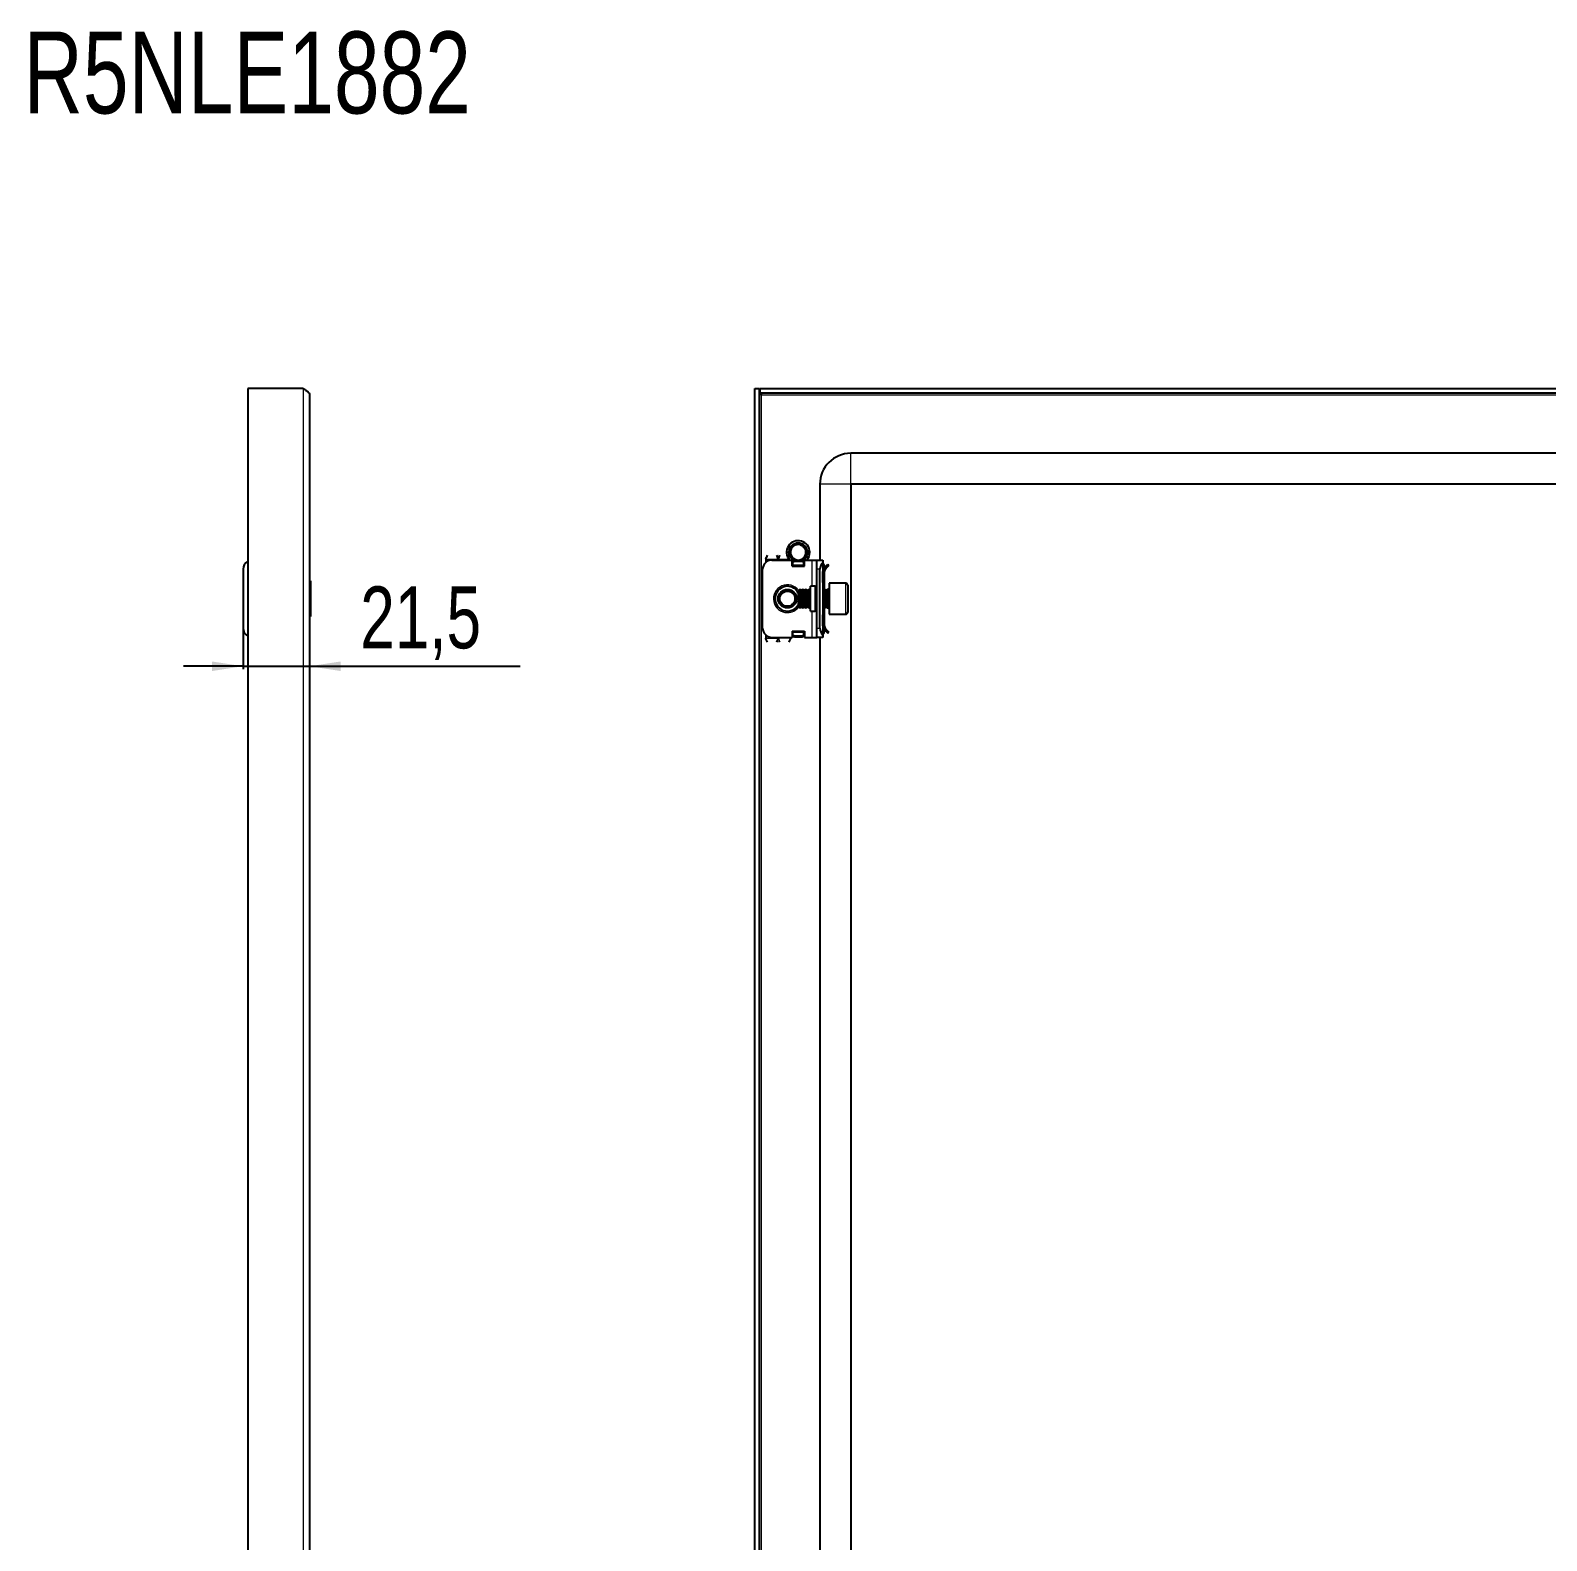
# Model space of a CAD drawing. Header units: millimetres. Extents: x -238 to 1680, y -693 to 1285.
# Drawn here: x 699.6 to 1189.7, y 797.2 to 1285.4 of the extents above; entities that cross this region are included whole.
import ezdxf

# ---------------------------------------------------------------- set-up
doc = ezdxf.new("R2010")
doc.units = ezdxf.units.MM
doc.layers.add('FORMAT', color=7, linetype='Continuous')
doc.styles.add('SLDTEXTSTYLE0', font='TXT', dxfattribs={"width": 0.75})
doc.dimstyles.new('SLDDIMSTYLE1', dxfattribs={"dimtxt": 20, "dimasz": 10, "dimexe": 0, "dimexo": 0.0625, "dimgap": 5, "dimtad": 2, "dimdec": 1, "dimrnd": 1e-09, "dimzin": 12, "dimdsep": 46, "dimtxsty": 'SLDTEXTSTYLE0', "dimsah": 1, "dimcen": 0.09, "dimadec": 0, "dimazin": 3, "dimtfac": 1, "dimtmove": 0, "dimatfit": 0, "dimfxl": 0, "dimfrac": 2, "dimtolj": 1, "dimtzin": 12, "dimarcsym": 0})

# ---------------------------------------------------------------- blocks, each defined once
blk = doc.blocks.new('_D_4')
at = {"layer": 'FORMAT'}
for p, q in [((768.38, 1092.2), (768.38, 1078.88)), ((768.38, 1079.88), (749.14, 1079.88)), ((768.38, 1079.88), (789.88, 1079.88)), ((789.88, 1079.88), (857.99, 1079.88))]:
    blk.add_line(p, q, dxfattribs=at)
for points in [[(768.38, 1079.88), (758.38, 1081.41), (758.38, 1078.34)], [(789.88, 1079.88), (799.88, 1078.34), (799.88, 1081.41)]]:
    blk.add_solid(points, dxfattribs=at)
at = {"layer": 'FORMAT', "insert": (806.27, 1105.66), "char_height": 20, "attachment_point": 1, "style": 'SLDTEXTSTYLE0'}
blk.add_mtext('21,5', dxfattribs=at)

msp = doc.modelspace()

# ---------------------------------------------------------------- linework, layer by layer
at = {"color": 7, "linetype": 'Continuous', "lineweight": 25}
for p, q in [((769.88, 1169.71), (769.88, -591.29)), ((787.78, 1169.71), (769.88, 1169.71)), ((789.88, 1167.61), (789.88, -589.19)), ((933.81, 1169.71), (935.31, 1169.71)), ((933.81, -591.29), (933.81, 1169.71)), ((935.31, -591.29), (935.31, 1169.71)), ((935.51, 1168.21), (935.51, 1169.71)), ((935.51, 1169.71), (1678.11, 1169.71)), ((935.51, 1168.21), (1678.11, 1168.21)), ((1648.81, 1148.71), (964.81, 1148.71)), ((954.81, 1138.71), (954.81, 1114.21)), ((964.81, 1138.71), (964.81, -560.29)), ((1648.81, 1138.71), (964.81, 1138.71)), ((944.89, 1117.41), (944.97, 1117.65)), ((944.95, 1117.6), (944.93, 1117.56)), ((945.74, 1118.87), (945.89, 1119.01)), ((946.19, 1119.23), (946.39, 1119.35)), ((946.36, 1119.34), (946.32, 1119.31)), ((946.37, 1119.27), (946.32, 1119.31)), ((946.36, 1119.34), (946.59, 1119.42)), ((946.55, 1119.43), (946.5, 1119.41)), ((946.74, 1119.51), (946.69, 1119.49)), ((946.74, 1119.51), (946.96, 1119.58)), ((946.93, 1119.58), (946.88, 1119.56)), ((947.12, 1119.63), (947.08, 1119.62)), ((948.01, 1119.7), (947.26, 1119.63)), ((949.51, 1119.18), (949.46, 1119.21)), ((949.67, 1119.06), (949.63, 1119.09)), ((949.83, 1118.93), (949.79, 1118.96)), ((949.97, 1118.79), (949.94, 1118.82)), ((949.97, 1118.79), (950.09, 1118.66)), ((950.08, 1118.67), (950.07, 1118.68)), ((950.1, 1117.58), (950.27, 1117.17)), ((937.31, 1114.46), (937.31, 1113.45)), ((939.31, 1114.21), (945.81, 1114.21)), ((944.81, 1116.8), (944.84, 1117.06)), ((944.81, 1116.6), (944.84, 1116.84)), ((944.81, 1116.8), (944.81, 1116.75)), ((944.81, 1116.6), (944.82, 1116.55)), ((944.83, 1117.01), (944.82, 1116.96)), ((944.83, 1116.4), (944.83, 1116.35)), ((944.85, 1117.21), (944.85, 1117.17)), ((944.85, 1116.21), (944.86, 1116.16)), ((944.89, 1117.41), (944.88, 1117.37)), ((944.89, 1116.02), (944.9, 1115.98)), ((944.94, 1115.85), (944.95, 1115.8)), ((945, 1115.67), (945, 1115.66)), ((945.59, 1114.7), (945.62, 1114.66)), ((945.72, 1114.56), (945.75, 1114.53)), ((945.81, 1112.21), (945.81, 1114.21)), ((946.01, 1113.42), (945.81, 1113.54)), ((945.87, 1114.42), (945.91, 1114.39)), ((946.01, 1112.21), (946.01, 1113.42)), ((946.03, 1114.29), (946.07, 1114.26)), ((946.06, 1113.83), (946.4, 1114.07)), ((946.56, 1113.83), (946.06, 1113.48)), ((946.06, 1113.48), (946.06, 1113.83)), ((946.06, 1112.56), (946.06, 1113.48)), ((946.06, 1112.21), (946.06, 1112.56)), ((946.2, 1114.18), (946.24, 1114.15)), ((946.38, 1114.07), (946.24, 1114.19)), ((946.38, 1114.07), (946.38, 1114.18)), ((946.38, 1114.07), (946.42, 1114.05)), ((946.56, 1113.83), (946.96, 1113.83)), ((946.74, 1113.91), (946.78, 1113.89)), ((946.91, 1113.85), (946.96, 1113.83)), ((947.09, 1113.8), (947.14, 1113.79)), ((948.26, 1113.75), (948.08, 1113.72)), ((948.41, 1113.77), (948.45, 1113.78)), ((948.65, 1113.83), (949.06, 1113.83)), ((949.56, 1113.48), (949.06, 1113.83)), ((949.35, 1114.13), (949.08, 1114.01)), ((949.16, 1114.12), (949.56, 1113.83)), ((949.56, 1113.83), (949.56, 1113.48)), ((949.81, 1113.54), (949.56, 1113.39)), ((949.56, 1113.48), (949.56, 1112.56)), ((949.56, 1112.56), (949.56, 1112.21)), ((949.81, 1112.21), (949.81, 1114.21)), ((949.81, 1114.21), (952.31, 1114.21)), ((950.08, 1114.74), (949.91, 1114.62)), ((950.05, 1114.78), (949.93, 1114.59)), ((950.58, 1115.59), (950.48, 1115.4)), ((950.59, 1115.59), (950.49, 1115.41)), ((950.65, 1115.73), (950.66, 1115.77)), ((950.7, 1115.91), (950.71, 1115.95)), ((950.8, 1116.51), (950.74, 1116.2)), ((950.75, 1116.1), (950.76, 1116.15)), ((950.78, 1116.31), (950.79, 1116.36)), ((950.8, 1116.51), (950.81, 1116.56)), ((950.81, 1116.71), (950.81, 1116.71)), ((952.31, 1114.21), (953.81, 1114.21)), ((953.81, 1114.21), (955.81, 1114.21)), ((953.81, 1111.21), (953.81, 1114.21)), ((955.81, 1114.21), (955.81, 1113.45)), ((955.81, 1113.45), (955.81, 1089.97)), ((955.81, 1113.12), (956.02, 1112.92)), ((956.4, 1111.87), (957.37, 1112.85)), ((957.37, 1112.85), (957.73, 1112.49)), ((768.38, 1111.21), (768.38, 1092.21)), ((936.31, 1092.21), (936.31, 1111.21)), ((945.81, 1112.21), (949.81, 1112.21)), ((953.81, 1092.21), (953.81, 1111.21)), ((954.81, 1092.21), (954.81, 1111.21)), ((956.31, 1110.46), (955.81, 1110.46)), ((955.81, 1106.96), (955.81, 1110.46)), ((956.31, 1112.21), (956.31, 1111.75)), ((956.31, 1106.96), (956.31, 1110.46)), ((956.75, 1111.52), (956.4, 1111.87)), ((956.75, 1111.52), (957.73, 1112.49)), ((790.13, 1107.49), (789.88, 1107.49)), ((790.13, 1107.49), (790.13, 1106.78)), ((790.13, 1106.78), (790.13, 1095.92)), ((948.37, 1104.71), (947.81, 1104.15)), ((947.81, 1104.15), (947.81, 1100.39)), ((948.42, 1104.71), (948.37, 1104.71)), ((948.37, 1104.71), (948.37, 1100.09)), ((948.81, 1104.15), (948.42, 1104.71)), ((948.42, 1104.71), (948.42, 1104.24)), ((948.42, 1104.24), (948.42, 1098.71)), ((949.2, 1104.71), (948.81, 1104.15)), ((948.81, 1104.15), (948.81, 1103.77)), ((948.81, 1103.77), (948.81, 1099.26)), ((949.42, 1104.71), (949.2, 1104.71)), ((949.2, 1104.71), (949.2, 1104.24)), ((949.2, 1104.24), (949.2, 1098.71)), ((949.81, 1104.15), (949.42, 1104.71)), ((949.42, 1104.71), (949.42, 1104.24)), ((949.42, 1104.24), (949.42, 1098.71)), ((950.2, 1104.71), (949.81, 1104.15)), ((949.81, 1104.15), (949.81, 1103.77)), ((949.81, 1103.77), (949.81, 1099.26)), ((950.42, 1104.71), (950.2, 1104.71)), ((950.2, 1104.71), (950.2, 1104.24)), ((950.2, 1104.24), (950.2, 1098.71)), ((950.81, 1104.15), (950.42, 1104.71)), ((950.42, 1104.71), (950.42, 1104.24)), ((950.42, 1104.24), (950.42, 1098.71)), ((951.2, 1104.71), (950.81, 1104.15)), ((950.81, 1104.15), (950.81, 1103.77)), ((950.81, 1103.77), (950.81, 1099.26)), ((951.42, 1104.71), (951.2, 1104.71)), ((951.2, 1104.71), (951.2, 1104.24)), ((951.2, 1104.24), (951.2, 1098.71)), ((951.81, 1104.15), (951.42, 1104.71)), ((951.42, 1104.71), (951.42, 1104.24)), ((951.42, 1104.24), (951.42, 1098.71)), ((953.31, 1105.71), (951.81, 1105.71)), ((951.81, 1097.71), (951.81, 1105.71)), ((956.31, 1106.96), (955.81, 1106.96)), ((956.2, 1104.71), (955.81, 1104.15)), ((956.42, 1104.71), (956.2, 1104.71)), ((956.2, 1104.71), (956.2, 1104.24)), ((956.2, 1104.24), (956.2, 1098.71)), ((956.31, 1104.71), (956.31, 1106.96)), ((956.81, 1104.15), (956.42, 1104.71)), ((956.42, 1104.71), (956.42, 1104.24)), ((956.42, 1104.24), (956.42, 1098.71)), ((957.2, 1104.71), (956.81, 1104.15)), ((956.81, 1104.15), (956.81, 1103.77)), ((956.81, 1103.77), (956.81, 1099.26)), ((957.56, 1104.71), (957.2, 1104.71)), ((957.2, 1104.71), (957.2, 1104.24)), ((957.2, 1104.24), (957.2, 1098.71)), ((963.21, 1106.71), (957.81, 1106.71)), ((957.81, 1106.71), (957.81, 1099.01)), ((963.81, 1106.11), (963.81, 1099.34)), ((947.81, 1100.39), (947.81, 1099.26)), ((947.81, 1099.26), (948.37, 1098.71)), ((948.37, 1100.09), (948.37, 1098.71)), ((948.37, 1098.71), (948.42, 1098.71)), ((948.42, 1098.71), (948.81, 1099.26)), ((948.81, 1099.26), (949.2, 1098.71)), ((949.2, 1098.71), (949.42, 1098.71)), ((949.42, 1098.71), (949.81, 1099.26)), ((949.81, 1099.26), (950.2, 1098.71)), ((950.2, 1098.71), (950.42, 1098.71)), ((950.42, 1098.71), (950.81, 1099.26)), ((950.81, 1099.26), (951.2, 1098.71)), ((951.2, 1098.71), (951.42, 1098.71)), ((951.42, 1098.71), (951.81, 1099.26)), ((955.81, 1099.26), (956.2, 1098.71)), ((956.2, 1098.71), (956.42, 1098.71)), ((956.31, 1096.46), (956.31, 1098.71)), ((956.42, 1098.71), (956.81, 1099.26)), ((956.81, 1099.26), (957.2, 1098.71)), ((957.2, 1098.71), (957.56, 1098.71)), ((957.81, 1099.01), (957.81, 1096.71)), ((963.81, 1099.34), (963.81, 1097.31)), ((789.88, 1095.92), (790.13, 1095.92)), ((951.81, 1097.71), (953.31, 1097.71)), ((955.81, 1096.46), (956.31, 1096.46)), ((955.81, 1092.96), (955.81, 1096.46)), ((956.31, 1092.96), (955.81, 1092.96)), ((956.31, 1092.96), (956.31, 1096.46)), ((957.81, 1096.71), (963.21, 1096.71)), ((937.31, 1089.97), (937.31, 1088.96)), ((939.31, 1089.21), (945.81, 1089.21)), ((945.31, 1089.21), (945.31, 1088.96)), ((945.81, 1091.21), (945.81, 1089.21)), ((945.81, 1091.21), (949.81, 1091.21)), ((945.81, 1089.33), (946.01, 1089.33)), ((946.01, 1089.33), (946.01, 1091.21)), ((946.06, 1090.86), (946.06, 1091.21)), ((946.06, 1089.94), (946.06, 1090.86)), ((946.06, 1089.59), (946.06, 1089.94)), ((946.06, 1089.94), (946.56, 1089.59)), ((946.56, 1089.23), (946.06, 1089.59)), ((946.56, 1089.59), (946.56, 1089.23)), ((949.06, 1089.59), (946.56, 1089.59)), ((949.06, 1089.23), (946.56, 1089.23)), ((949.06, 1089.59), (949.56, 1089.94)), ((949.06, 1089.23), (949.06, 1089.59)), ((949.56, 1089.59), (949.06, 1089.23)), ((949.56, 1091.21), (949.56, 1090.86)), ((949.56, 1090.86), (949.56, 1089.94)), ((949.56, 1089.94), (949.56, 1089.59)), ((949.81, 1091.21), (949.81, 1089.21)), ((949.81, 1089.21), (952.31, 1089.21)), ((952.31, 1089.21), (953.81, 1089.21)), ((953.81, 1089.21), (953.81, 1092.21)), ((955.81, 1089.21), (953.81, 1089.21)), ((954.81, 1089.21), (954.81, 614.21)), ((956.02, 1090.5), (955.81, 1090.29)), ((955.81, 1089.97), (955.81, 1089.21)), ((956.31, 1091.21), (956.31, 1091.6)), ((956.75, 1091.9), (956.4, 1091.54)), ((956.4, 1091.54), (957.37, 1090.57)), ((956.75, 1091.9), (957.73, 1090.92)), ((957.37, 1090.57), (957.73, 1090.92))]:
    msp.add_line(p, q, dxfattribs=at)
at = {"color": 8, "linetype": 'Continuous', "lineweight": 18}
for p, q in [((787.78, 1169.71), (787.78, -591.29)), ((935.91, -589.19), (935.91, 1167.61)), ((935.91, 1167.61), (1677.71, 1167.61)), ((964.81, 1138.71), (964.81, 1148.71)), ((964.81, 1138.71), (954.81, 1138.71)), ((937.31, 1114.46), (941.31, 1114.46)), ((941.31, 1114.46), (944.81, 1114.46)), ((949.56, 1112.56), (946.06, 1112.56)), ((952.31, 1105.71), (952.31, 1114.21)), ((955.81, 1112.71), (956.02, 1112.92)), ((954.81, 1111.21), (953.81, 1111.21)), ((955.81, 1112.21), (956.31, 1112.21)), ((953.31, 1097.71), (953.31, 1105.71)), ((957.56, 1098.71), (957.56, 1104.71)), ((963.21, 1099.01), (963.21, 1106.71)), ((963.21, 1096.71), (963.21, 1099.01)), ((952.31, 1089.21), (952.31, 1097.71)), ((937.31, 1088.96), (941.31, 1088.96)), ((945.31, 1088.96), (941.31, 1088.96)), ((946.06, 1090.86), (949.56, 1090.86)), ((953.81, 1092.21), (954.81, 1092.21)), ((955.81, 1091.21), (956.31, 1091.21)), ((955.81, 1090.71), (956.02, 1090.5))]:
    msp.add_line(p, q, dxfattribs=at)
at = {"color": 7, "linetype": 'Continuous', "lineweight": 25}
for radius in [3, 2.76, 2.45]:
    msp.add_circle((944.31, 1101.71), radius, dxfattribs=at)
for centre, radius, start, end in [((964.81, 1138.71), 10, 90, 180), ((947.81, 1116.71), 3.75, 0, 221.8103), ((947.81, 1116.71), 2.5, 108.5944, 168.5944), ((947.81, 1116.71), 2.5, 75.8881, 108.5944), ((947.81, 1116.71), 3, 59.9286, 86.2193), ((947.81, 1116.71), 3, 360, 40.7437), ((771.38, 1111.21), 3, 120, 180), ((939.31, 1111.21), 3, 90, 180), ((947.81, 1116.71), 2.5, 168.5944, 228.5944), ((947.81, 1116.71), 2.5, 228.5944, 288.5944), ((947.81, 1116.71), 2.5, 288.5944, 348.5944), ((947.81, 1116.71), 2.5, 348.5944, 10.5165), ((947.81, 1116.71), 3.75, 318.1897, 0), ((957.81, 1111.21), 3, 131.8103, 180), ((955.31, 1112.21), 1, 360, 45), ((944.31, 1101.71), 4, 90, 331.045), ((944.31, 1101.71), 4, 28.955, 90), ((953.31, 1106.21), 0.5, 270, 0), ((957.56, 1104.96), 0.25, 270, 0), ((963.21, 1106.11), 0.6, 0, 90), ((957.56, 1098.46), 0.25, 360, 90), ((953.31, 1097.21), 0.5, 0, 90), ((963.21, 1097.31), 0.6, 270, 360), ((771.38, 1092.21), 3, 180, 240), ((939.31, 1092.21), 3, 180, 270), ((957.81, 1092.21), 3, 180, 228.1897), ((955.31, 1091.21), 1, 315, 0)]:
    msp.add_arc(centre, radius, start, end, dxfattribs=at)
at = {"color": 8, "linetype": 'Continuous', "lineweight": 18}
for start, end in [(35.4622, 270), (270, 324.5378)]:
    msp.add_arc((944.31, 1101.71), 4.5, start, end, dxfattribs=at)
at = {"color": 7, "linetype": 'Continuous', "lineweight": 25}
for points, knots in [([(787.78, 1169.71), (788.06, 1169.53), (788.62, 1169.17), (789.32, 1168.64), (789.79, 1168.12), (789.85, 1167.77), (789.88, 1167.61)], [0, 0, 0, 0, 0.254757, 0.509649, 0.764542, 1, 1, 1, 1]), ([(935.51, 1168.6), (935.5, 1168.63), (935.36, 1169), (935.33, 1169.37), (935.31, 1169.71)], [0, 0, 0, 0, 0.09093, 1, 1, 1, 1]), ([(935.91, 1167.61), (935.83, 1167.79), (935.73, 1167.99), (935.66, 1168.19), (935.65, 1168.21)], [0, 0, 0, 0, 0.908361, 1, 1, 1, 1]), ([(944.89, 1117.41), (944.93, 1117.42), (945, 1117.42), (945.09, 1117.41), (945.17, 1117.38), (945.24, 1117.34), (945.3, 1117.3), (945.33, 1117.26), (945.35, 1117.24)], [0, 0, 0, 0, 0.207037, 0.38272, 0.55212, 0.712365, 0.86221, 1, 1, 1, 1]), ([(945.36, 1117.25), (945.35, 1117.27), (945.32, 1117.31), (945.27, 1117.38), (945.19, 1117.45), (945.11, 1117.5), (945.02, 1117.54), (944.96, 1117.55), (944.93, 1117.56)], [0, 0, 0, 0, 0.112687, 0.266978, 0.464332, 0.661607, 0.829157, 1, 1, 1, 1]), ([(944.94, 1117.54), (944.94, 1117.56), (944.96, 1117.68), (945.01, 1117.78), (945.05, 1117.86)], [0, 0, 0, 0, 0.218168, 1, 1, 1, 1]), ([(944.95, 1117.6), (945.09, 1117.94), (945.36, 1118.6), (945.93, 1119.03), (946.21, 1119.25)], [0, 0, 0, 0, 0.513722, 1, 1, 1, 1]), ([(944.95, 1117.6), (944.98, 1117.6), (945.04, 1117.6), (945.12, 1117.57), (945.19, 1117.54), (945.26, 1117.49), (945.31, 1117.43), (945.34, 1117.38), (945.36, 1117.34), (945.37, 1117.32)], [0, 0, 0, 0, 0.164802, 0.328662, 0.485343, 0.633184, 0.771489, 0.900657, 1, 1, 1, 1]), ([(946.35, 1119.26), (946.28, 1119.21), (945.93, 1118.98), (945.44, 1118.47), (945.21, 1117.92), (945.11, 1117.68)], [0, 0, 0, 0, 0.128781, 0.613629, 1, 1, 1, 1]), ([(945.11, 1117.68), (945.11, 1117.68), (945.14, 1117.67), (945.2, 1117.64), (945.26, 1117.59), (945.3, 1117.54), (945.35, 1117.46), (945.37, 1117.36), (945.37, 1117.26), (945.36, 1117.21), (945.36, 1117.2)], [0, 0, 0, 0, 0.022761, 0.192243, 0.346896, 0.477535, 0.588677, 0.783334, 0.968624, 1, 1, 1, 1]), ([(945.38, 1117.27), (945.37, 1117.31), (945.36, 1117.37), (945.32, 1117.46), (945.27, 1117.53), (945.21, 1117.6), (945.16, 1117.64), (945.12, 1117.67), (945.11, 1117.68)], [0, 0, 0, 0, 0.182737, 0.363423, 0.543947, 0.724373, 0.904747, 1, 1, 1, 1]), ([(947.01, 1119.08), (947, 1119.07), (946.95, 1119.06), (946.88, 1119.05), (946.78, 1119.05), (946.69, 1119.06), (946.6, 1119.09), (946.52, 1119.12), (946.44, 1119.17), (946.39, 1119.22), (946.36, 1119.25), (946.35, 1119.26)], [0, 0, 0, 0, 0.0429601, 0.1733, 0.2742626, 0.4010814, 0.5277159, 0.6542588, 0.7807587, 0.9368521, 1, 1, 1, 1]), ([(946.36, 1119.34), (946.39, 1119.32), (946.45, 1119.28), (946.52, 1119.21), (946.56, 1119.15), (946.58, 1119.11), (946.58, 1119.09)], [0, 0, 0, 0, 0.3195142, 0.6084926, 0.891527, 1, 1, 1, 1]), ([(946.66, 1119.07), (946.66, 1119.07), (946.66, 1119.11), (946.64, 1119.17), (946.61, 1119.26), (946.56, 1119.34), (946.52, 1119.39), (946.5, 1119.41)], [0, 0, 0, 0, 0.00279, 0.269575, 0.536371, 0.765499, 1, 1, 1, 1]), ([(946.55, 1119.43), (946.58, 1119.41), (946.63, 1119.37), (946.69, 1119.29), (946.73, 1119.21), (946.76, 1119.13), (946.76, 1119.08), (946.77, 1119.05)], [0, 0, 0, 0, 0.234253, 0.442787, 0.646465, 0.841043, 1, 1, 1, 1]), ([(946.8, 1119.05), (946.8, 1119.08), (946.81, 1119.14), (946.81, 1119.24), (946.78, 1119.33), (946.75, 1119.42), (946.71, 1119.47), (946.69, 1119.49)], [0, 0, 0, 0, 0.181695, 0.396783, 0.61186, 0.803681, 1, 1, 1, 1]), ([(946.74, 1119.51), (946.76, 1119.49), (946.81, 1119.44), (946.86, 1119.36), (946.9, 1119.27), (946.91, 1119.19), (946.91, 1119.12), (946.9, 1119.07), (946.9, 1119.05)], [0, 0, 0, 0, 0.208724, 0.39105, 0.568219, 0.73683, 0.894853, 1, 1, 1, 1]), ([(946.92, 1119.06), (946.92, 1119.07), (946.94, 1119.1), (946.96, 1119.18), (946.97, 1119.28), (946.96, 1119.38), (946.93, 1119.47), (946.9, 1119.53), (946.88, 1119.56)], [0, 0, 0, 0, 0.043388, 0.23288, 0.422274, 0.611632, 0.803279, 1, 1, 1, 1]), ([(946.93, 1119.58), (946.95, 1119.55), (946.99, 1119.5), (947.03, 1119.41), (947.05, 1119.33), (947.05, 1119.24), (947.04, 1119.17), (947.03, 1119.11), (947.01, 1119.08), (947.01, 1119.08)], [0, 0, 0, 0, 0.198483, 0.367712, 0.531083, 0.685778, 0.830503, 0.965152, 1, 1, 1, 1]), ([(947.26, 1119.63), (947.27, 1119.61), (947.29, 1119.57), (947.31, 1119.49), (947.31, 1119.41), (947.29, 1119.34), (947.25, 1119.25), (947.19, 1119.17), (947.1, 1119.11), (947.04, 1119.09), (947.01, 1119.08)], [0, 0, 0, 0, 0.098631, 0.238541, 0.378532, 0.49895, 0.601027, 0.777401, 0.9101, 1, 1, 1, 1]), ([(947.03, 1119.1), (947.04, 1119.12), (947.07, 1119.17), (947.1, 1119.25), (947.12, 1119.35), (947.12, 1119.48), (947.09, 1119.57), (947.08, 1119.62)], [0, 0, 0, 0, 0.13286, 0.29106, 0.491007, 0.69089, 1, 1, 1, 1]), ([(947.12, 1119.63), (947.13, 1119.6), (947.16, 1119.55), (947.19, 1119.47), (947.2, 1119.38), (947.19, 1119.3), (947.16, 1119.21), (947.12, 1119.15), (947.09, 1119.11)], [0, 0, 0, 0, 0.16279, 0.324686, 0.479688, 0.626058, 0.76302, 1, 1, 1, 1]), ([(947.11, 1119.13), (947.12, 1119.13), (947.15, 1119.16), (947.18, 1119.22), (947.23, 1119.29), (947.26, 1119.39), (947.27, 1119.48), (947.27, 1119.56), (947.27, 1119.61), (947.26, 1119.63)], [0, 0, 0, 0, 0.036757, 0.196192, 0.355485, 0.51469, 0.719746, 0.882005, 1, 1, 1, 1]), ([(948.42, 1119.13), (948.71, 1119.08), (949, 1119.03), (949.27, 1118.9), (949.28, 1118.9)], [0, 0, 0, 0, 0.965671, 1, 1, 1, 1]), ([(948.42, 1119.13), (948.51, 1119.1), (948.65, 1119.04), (948.78, 1118.97), (948.82, 1118.94)], [0, 0, 0, 0, 0.681733, 1, 1, 1, 1]), ([(948.82, 1118.94), (948.89, 1118.91), (949.21, 1118.75), (949.73, 1118.33), (949.98, 1117.83), (950.1, 1117.58)], [0, 0, 0, 0, 0.130652, 0.560007, 1, 1, 1, 1]), ([(949.28, 1118.9), (949.27, 1118.91), (949.26, 1118.96), (949.25, 1119.03), (949.26, 1119.12), (949.27, 1119.22), (949.3, 1119.28), (949.31, 1119.31)], [0, 0, 0, 0, 0.113604, 0.31095, 0.508229, 0.75166, 1, 1, 1, 1]), ([(949.33, 1119.29), (949.33, 1119.26), (949.33, 1119.19), (949.3, 1119.09), (949.28, 1119.03), (949.26, 1119.01), (949.26, 1119.01)], [0, 0, 0, 0, 0.357139, 0.680979, 0.998183, 1, 1, 1, 1]), ([(949.27, 1118.92), (949.29, 1118.94), (949.34, 1118.98), (949.4, 1119.05), (949.44, 1119.13), (949.46, 1119.18), (949.46, 1119.21)], [0, 0, 0, 0, 0.2282538, 0.5103507, 0.7523188, 1, 1, 1, 1]), ([(949.88, 1118.49), (949.86, 1118.49), (949.82, 1118.47), (949.73, 1118.47), (949.63, 1118.48), (949.55, 1118.52), (949.47, 1118.57), (949.38, 1118.66), (949.31, 1118.77), (949.29, 1118.86), (949.28, 1118.9)], [0, 0, 0, 0, 0.073646, 0.169563, 0.351373, 0.438893, 0.519676, 0.682906, 0.8512, 1, 1, 1, 1]), ([(949.51, 1119.18), (949.5, 1119.15), (949.49, 1119.08), (949.46, 1118.99), (949.41, 1118.91), (949.36, 1118.85), (949.32, 1118.82), (949.3, 1118.81)], [0, 0, 0, 0, 0.240212, 0.454711, 0.664287, 0.864517, 1, 1, 1, 1]), ([(949.32, 1118.77), (949.34, 1118.78), (949.4, 1118.81), (949.48, 1118.86), (949.55, 1118.93), (949.6, 1119.01), (949.62, 1119.06), (949.63, 1119.09)], [0, 0, 0, 0, 0.172104, 0.391099, 0.610089, 0.802801, 1, 1, 1, 1]), ([(949.67, 1119.06), (949.67, 1119.03), (949.65, 1118.96), (949.61, 1118.87), (949.55, 1118.8), (949.49, 1118.75), (949.43, 1118.71), (949.38, 1118.69), (949.37, 1118.69)], [0, 0, 0, 0, 0.2092385, 0.3927019, 0.571062, 0.7408444, 0.8999576, 1, 1, 1, 1]), ([(949.38, 1118.67), (949.39, 1118.67), (949.43, 1118.67), (949.51, 1118.7), (949.6, 1118.75), (949.68, 1118.81), (949.74, 1118.88), (949.78, 1118.93), (949.79, 1118.96)], [0, 0, 0, 0, 0.0505, 0.241124, 0.431653, 0.622154, 0.808692, 1, 1, 1, 1]), ([(949.83, 1118.93), (949.82, 1118.89), (949.79, 1118.83), (949.74, 1118.75), (949.68, 1118.69), (949.61, 1118.65), (949.53, 1118.62), (949.48, 1118.6), (949.45, 1118.6), (949.44, 1118.6)], [0, 0, 0, 0, 0.198035, 0.367663, 0.531495, 0.686664, 0.831818, 0.981917, 1, 1, 1, 1]), ([(949.46, 1118.59), (949.46, 1118.59), (949.5, 1118.59), (949.56, 1118.59), (949.65, 1118.61), (949.73, 1118.65), (949.81, 1118.69), (949.88, 1118.75), (949.92, 1118.8), (949.94, 1118.82)], [0, 0, 0, 0, 0.018281, 0.175639, 0.332896, 0.490097, 0.647274, 0.821632, 1, 1, 1, 1]), ([(949.97, 1118.79), (949.96, 1118.76), (949.93, 1118.71), (949.87, 1118.65), (949.8, 1118.6), (949.73, 1118.56), (949.66, 1118.54), (949.58, 1118.53), (949.53, 1118.54), (949.51, 1118.55)], [0, 0, 0, 0, 0.159446, 0.318034, 0.469983, 0.61348, 0.747649, 0.872856, 1, 1, 1, 1]), ([(949.52, 1118.54), (949.55, 1118.53), (949.61, 1118.52), (949.69, 1118.52), (949.77, 1118.53), (949.86, 1118.55), (949.96, 1118.59), (950.03, 1118.65), (950.07, 1118.68)], [0, 0, 0, 0, 0.149407, 0.278563, 0.407661, 0.536722, 0.727045, 1, 1, 1, 1]), ([(950.08, 1118.67), (950.07, 1118.64), (950.04, 1118.59), (949.97, 1118.54), (949.92, 1118.51), (949.89, 1118.49), (949.88, 1118.49)], [0, 0, 0, 0, 0.315056, 0.630194, 0.945514, 1, 1, 1, 1]), ([(949.88, 1118.49), (949.91, 1118.47), (950.15, 1118.24), (950.5, 1117.78), (950.74, 1117.17), (950.79, 1116.83), (950.81, 1116.71)], [0, 0, 0, 0, 0.050685, 0.485619, 0.826643, 1, 1, 1, 1]), ([(937.31, 1114.46), (937.41, 1114.7), (937.6, 1115.19), (937.79, 1115.58), (937.88, 1115.78)], [0, 0, 0, 0, 0.502065, 1, 1, 1, 1]), ([(940.74, 1115.77), (940.82, 1115.61), (940.99, 1115.27), (941.18, 1114.78), (941.3, 1114.5), (941.31, 1114.46)], [0, 0, 0, 0, 0.4154826, 0.9171518, 1, 1, 1, 1]), ([(941.31, 1114.46), (941.41, 1114.7), (941.6, 1115.19), (941.79, 1115.58), (941.88, 1115.78)], [0, 0, 0, 0, 0.502065, 1, 1, 1, 1]), ([(944.81, 1116.8), (944.84, 1116.82), (944.91, 1116.85), (945, 1116.87), (945.09, 1116.88), (945.14, 1116.87), (945.16, 1116.86)], [0, 0, 0, 0, 0.293779, 0.558982, 0.818494, 1, 1, 1, 1]), ([(945.04, 1116.78), (945.02, 1116.78), (944.97, 1116.79), (944.9, 1116.78), (944.84, 1116.76), (944.81, 1116.75)], [0, 0, 0, 0, 0.236131, 0.613435, 1, 1, 1, 1]), ([(945.59, 1114.7), (945.46, 1114.85), (945.18, 1115.2), (944.89, 1115.86), (944.84, 1116.37), (944.81, 1116.62)], [0, 0, 0, 0, 0.274163, 0.639603, 1, 1, 1, 1]), ([(945.21, 1116.91), (945.2, 1116.91), (945.17, 1116.93), (945.09, 1116.96), (945, 1116.98), (944.91, 1116.98), (944.85, 1116.97), (944.82, 1116.96)], [0, 0, 0, 0, 0.050156, 0.304513, 0.55888, 0.776903, 1, 1, 1, 1]), ([(944.92, 1115.96), (944.91, 1116.01), (944.84, 1116.16), (944.83, 1116.32), (944.82, 1116.44)], [0, 0, 0, 0, 0.28291, 1, 1, 1, 1]), ([(944.83, 1117.01), (944.86, 1117.02), (944.92, 1117.05), (945.02, 1117.06), (945.11, 1117.06), (945.19, 1117.03), (945.25, 1117.02), (945.27, 1117), (945.27, 1117)], [0, 0, 0, 0, 0.227908, 0.430276, 0.627707, 0.816134, 0.99284, 1, 1, 1, 1]), ([(944.85, 1117.21), (944.89, 1117.22), (944.95, 1117.24), (945.05, 1117.24), (945.14, 1117.23), (945.22, 1117.2), (945.28, 1117.16), (945.32, 1117.12), (945.33, 1117.11)], [0, 0, 0, 0, 0.2058107, 0.3849601, 0.558827, 0.7241205, 0.8789337, 1, 1, 1, 1]), ([(945.29, 1117.02), (945.26, 1117.04), (945.21, 1117.09), (945.12, 1117.13), (945.03, 1117.16), (944.94, 1117.17), (944.88, 1117.17), (944.85, 1117.17)], [0, 0, 0, 0, 0.19243, 0.403622, 0.614801, 0.805152, 1, 1, 1, 1]), ([(945.32, 1117.16), (945.3, 1117.18), (945.25, 1117.23), (945.17, 1117.29), (945.08, 1117.33), (944.99, 1117.36), (944.92, 1117.36), (944.88, 1117.37)], [0, 0, 0, 0, 0.183111, 0.381533, 0.579913, 0.787111, 1, 1, 1, 1]), ([(945.12, 1115.41), (945.1, 1115.44), (945.01, 1115.58), (944.97, 1115.74), (944.93, 1115.87)], [0, 0, 0, 0, 0.192577, 1, 1, 1, 1]), ([(945.36, 1117.2), (945.35, 1117.17), (945.33, 1117.1), (945.28, 1117), (945.21, 1116.91), (945.15, 1116.85), (945.08, 1116.8), (945.02, 1116.76), (944.98, 1116.75), (944.97, 1116.75)], [0, 0, 0, 0, 0.125166, 0.336769, 0.488675, 0.640371, 0.791962, 0.943503, 1, 1, 1, 1]), ([(944.97, 1116.75), (944.98, 1116.67), (945, 1116.28), (945.17, 1115.61), (945.54, 1115.13), (945.71, 1114.91)], [0, 0, 0, 0, 0.108003, 0.585763, 1, 1, 1, 1]), ([(945.5, 1114.83), (945.46, 1114.87), (945.32, 1115), (945.23, 1115.17), (945.16, 1115.3)], [0, 0, 0, 0, 0.288707, 1, 1, 1, 1]), ([(945.59, 1114.7), (945.6, 1114.72), (945.63, 1114.77), (945.7, 1114.83), (945.77, 1114.87), (945.84, 1114.9), (945.91, 1114.91), (945.98, 1114.92), (946.02, 1114.91), (946.03, 1114.9)], [0, 0, 0, 0, 0.169226, 0.337427, 0.497935, 0.649179, 0.790582, 0.922688, 1, 1, 1, 1]), ([(946.08, 1114.86), (946.07, 1114.86), (946, 1114.87), (945.9, 1114.85), (945.79, 1114.8), (945.7, 1114.75), (945.65, 1114.7), (945.62, 1114.66)], [0, 0, 0, 0, 0.046579, 0.362688, 0.551736, 0.740753, 1, 1, 1, 1]), ([(945.71, 1114.91), (945.72, 1114.92), (945.74, 1114.93), (945.8, 1114.94), (945.88, 1114.95), (945.99, 1114.94), (946.09, 1114.89), (946.14, 1114.85), (946.16, 1114.83)], [0, 0, 0, 0, 0.045866, 0.230744, 0.387461, 0.658246, 0.861978, 1, 1, 1, 1]), ([(946.07, 1114.9), (946.04, 1114.91), (945.98, 1114.93), (945.89, 1114.94), (945.8, 1114.93), (945.74, 1114.92), (945.71, 1114.91)], [0, 0, 0, 0, 0.251795, 0.502165, 0.752314, 1, 1, 1, 1]), ([(945.72, 1114.56), (945.73, 1114.59), (945.76, 1114.65), (945.82, 1114.72), (945.89, 1114.78), (945.96, 1114.82), (946.03, 1114.84), (946.08, 1114.84), (946.1, 1114.84)], [0, 0, 0, 0, 0.211659, 0.390361, 0.562352, 0.724819, 0.876696, 1, 1, 1, 1]), ([(946.17, 1114.79), (946.13, 1114.78), (946.07, 1114.77), (945.98, 1114.73), (945.89, 1114.68), (945.81, 1114.61), (945.77, 1114.55), (945.75, 1114.53)], [0, 0, 0, 0, 0.190996, 0.383798, 0.576553, 0.78528, 1, 1, 1, 1]), ([(945.87, 1114.42), (945.88, 1114.46), (945.9, 1114.52), (945.95, 1114.6), (946.01, 1114.67), (946.07, 1114.72), (946.13, 1114.76), (946.17, 1114.76), (946.18, 1114.76)], [0, 0, 0, 0, 0.219212, 0.409339, 0.593597, 0.768568, 0.932394, 1, 1, 1, 1]), ([(946.27, 1114.7), (946.27, 1114.7), (946.23, 1114.69), (946.17, 1114.66), (946.08, 1114.61), (946.01, 1114.55), (945.95, 1114.47), (945.92, 1114.42), (945.91, 1114.39)], [0, 0, 0, 0, 0.002693, 0.20821, 0.413641, 0.619057, 0.807274, 1, 1, 1, 1]), ([(946.03, 1114.29), (946.04, 1114.33), (946.05, 1114.4), (946.09, 1114.49), (946.14, 1114.56), (946.2, 1114.62), (946.25, 1114.66), (946.28, 1114.67), (946.28, 1114.67)], [0, 0, 0, 0, 0.222831, 0.420099, 0.612409, 0.79585, 0.967895, 1, 1, 1, 1]), ([(946.33, 1114.58), (946.32, 1114.57), (946.27, 1114.55), (946.21, 1114.5), (946.15, 1114.43), (946.1, 1114.35), (946.08, 1114.29), (946.07, 1114.26)], [0, 0, 0, 0, 0.084965, 0.329338, 0.573716, 0.784411, 1, 1, 1, 1]), ([(946.16, 1114.83), (946.17, 1114.83), (946.2, 1114.79), (946.25, 1114.73), (946.3, 1114.64), (946.34, 1114.56), (946.36, 1114.47), (946.36, 1114.42), (946.37, 1114.39)], [0, 0, 0, 0, 0.066273, 0.267344, 0.423096, 0.618734, 0.814089, 1, 1, 1, 1]), ([(946.2, 1114.18), (946.2, 1114.21), (946.21, 1114.28), (946.24, 1114.38), (946.28, 1114.46), (946.32, 1114.51), (946.34, 1114.53), (946.34, 1114.53)], [0, 0, 0, 0, 0.275174, 0.522846, 0.765225, 0.99702, 1, 1, 1, 1]), ([(946.37, 1114.39), (946.34, 1114.37), (946.31, 1114.32), (946.26, 1114.24), (946.25, 1114.18), (946.24, 1114.15)], [0, 0, 0, 0, 0.36332, 0.677837, 1, 1, 1, 1]), ([(946.44, 1114.36), (946.44, 1114.36), (946.45, 1114.33), (946.44, 1114.26), (946.41, 1114.17), (946.38, 1114.11), (946.36, 1114.08)], [0, 0, 0, 0, 0.058255, 0.305509, 0.64716, 1, 1, 1, 1]), ([(948.41, 1113.77), (948.38, 1113.76), (948.06, 1113.7), (947.42, 1113.69), (946.76, 1113.87), (946.43, 1114.05), (946.36, 1114.08)], [0, 0, 0, 0, 0.044285, 0.46488, 0.894202, 1, 1, 1, 1]), ([(946.37, 1114.39), (946.43, 1114.36), (946.76, 1114.18), (947.43, 1113.99), (948.05, 1114.03), (948.34, 1114.11), (948.34, 1114.11)], [0, 0, 0, 0, 0.102158, 0.551599, 0.99962, 1, 1, 1, 1]), ([(947.29, 1113.77), (947.25, 1113.77), (947.11, 1113.78), (946.97, 1113.83), (946.88, 1113.86)], [0, 0, 0, 0, 0.317385, 1, 1, 1, 1]), ([(947.98, 1113.74), (947.91, 1113.73), (947.74, 1113.69), (947.57, 1113.72), (947.47, 1113.73)], [0, 0, 0, 0, 0.399625, 1, 1, 1, 1]), ([(948.34, 1114.11), (948.35, 1114.12), (948.37, 1114.17), (948.43, 1114.24), (948.52, 1114.31), (948.58, 1114.33), (948.61, 1114.34)], [0, 0, 0, 0, 0.153621, 0.528305, 0.811762, 1, 1, 1, 1]), ([(948.49, 1114.28), (948.46, 1114.26), (948.41, 1114.22), (948.37, 1114.15), (948.35, 1114.12), (948.34, 1114.11)], [0, 0, 0, 0, 0.41332, 0.833507, 1, 1, 1, 1]), ([(948.41, 1113.77), (948.4, 1113.8), (948.37, 1113.85), (948.36, 1113.93), (948.36, 1114.02), (948.37, 1114.09), (948.4, 1114.18), (948.45, 1114.24), (948.48, 1114.27)], [0, 0, 0, 0, 0.162579, 0.32416, 0.478216, 0.623372, 0.759205, 1, 1, 1, 1]), ([(948.52, 1114.27), (948.52, 1114.27), (948.49, 1114.23), (948.46, 1114.14), (948.43, 1114.03), (948.43, 1113.94), (948.43, 1113.86), (948.45, 1113.8), (948.45, 1113.78)], [0, 0, 0, 0, 0.001313, 0.309582, 0.493731, 0.677835, 0.837663, 1, 1, 1, 1]), ([(948.6, 1113.81), (948.58, 1113.84), (948.54, 1113.9), (948.51, 1113.99), (948.5, 1114.07), (948.5, 1114.15), (948.52, 1114.22), (948.54, 1114.28), (948.56, 1114.31), (948.57, 1114.32)], [0, 0, 0, 0, 0.195461, 0.359649, 0.517607, 0.666788, 0.806268, 0.936243, 1, 1, 1, 1]), ([(948.64, 1114.33), (948.63, 1114.3), (948.6, 1114.25), (948.59, 1114.16), (948.58, 1114.07), (948.59, 1113.96), (948.62, 1113.88), (948.64, 1113.83)], [0, 0, 0, 0, 0.147065, 0.321231, 0.495346, 0.669443, 1, 1, 1, 1]), ([(948.6, 1113.81), (948.6, 1113.82), (948.62, 1113.82), (948.63, 1113.82), (948.64, 1113.83)], [0, 0, 0, 0, 0.4789775, 1, 1, 1, 1]), ([(948.61, 1114.34), (948.62, 1114.34), (948.67, 1114.36), (948.75, 1114.37), (948.85, 1114.37), (948.92, 1114.36), (948.96, 1114.35), (948.97, 1114.35)], [0, 0, 0, 0, 0.099011, 0.388276, 0.61301, 0.895384, 1, 1, 1, 1]), ([(948.79, 1113.87), (948.76, 1113.9), (948.72, 1113.95), (948.67, 1114.03), (948.65, 1114.12), (948.64, 1114.2), (948.64, 1114.27), (948.65, 1114.31), (948.66, 1114.33)], [0, 0, 0, 0, 0.213002, 0.396975, 0.575181, 0.744364, 0.902779, 1, 1, 1, 1]), ([(948.76, 1114.37), (948.76, 1114.37), (948.74, 1114.33), (948.74, 1114.26), (948.73, 1114.16), (948.75, 1114.06), (948.78, 1113.97), (948.82, 1113.92), (948.83, 1113.89)], [0, 0, 0, 0, 0.019058, 0.219488, 0.419831, 0.620151, 0.807785, 1, 1, 1, 1]), ([(948.98, 1113.95), (948.95, 1113.97), (948.9, 1114.01), (948.84, 1114.09), (948.81, 1114.18), (948.79, 1114.26), (948.78, 1114.32), (948.79, 1114.36), (948.79, 1114.37)], [0, 0, 0, 0, 0.218347, 0.41099, 0.598711, 0.777744, 0.945667, 1, 1, 1, 1]), ([(948.98, 1113.95), (948.96, 1113.94), (948.9, 1113.91), (948.83, 1113.9), (948.79, 1113.89)], [0, 0, 0, 0, 0.301025, 1, 1, 1, 1]), ([(948.79, 1113.87), (948.8, 1113.88), (948.81, 1113.88), (948.83, 1113.89), (948.83, 1113.89)], [0, 0, 0, 0, 0.4765794, 1, 1, 1, 1]), ([(948.89, 1114.36), (948.89, 1114.34), (948.89, 1114.29), (948.9, 1114.21), (948.93, 1114.12), (948.97, 1114.03), (949.01, 1113.99), (949.03, 1113.97)], [0, 0, 0, 0, 0.114393, 0.350182, 0.585971, 0.790611, 1, 1, 1, 1]), ([(949.17, 1114.03), (949.14, 1114.05), (949.08, 1114.09), (949.02, 1114.17), (948.97, 1114.25), (948.94, 1114.31), (948.94, 1114.35), (948.94, 1114.35)], [0, 0, 0, 0, 0.260762, 0.494805, 0.723794, 0.94279, 1, 1, 1, 1]), ([(948.97, 1114.35), (949.03, 1114.38), (949.36, 1114.57), (949.85, 1115.04), (950.16, 1115.62), (950.25, 1115.96), (950.26, 1116.02)], [0, 0, 0, 0, 0.104785, 0.513079, 0.918136, 1, 1, 1, 1]), ([(948.98, 1113.95), (948.99, 1113.95), (949, 1113.96), (949.02, 1113.96), (949.03, 1113.97)], [0, 0, 0, 0, 0.4764859, 1, 1, 1, 1]), ([(948.99, 1114.39), (949, 1114.39), (949.04, 1114.38), (949.11, 1114.35), (949.19, 1114.3), (949.27, 1114.23), (949.31, 1114.16), (949.33, 1114.12)], [0, 0, 0, 0, 0.084477, 0.253367, 0.470159, 0.686909, 1, 1, 1, 1]), ([(949.05, 1114.33), (949.06, 1114.32), (949.07, 1114.27), (949.1, 1114.2), (949.15, 1114.12), (949.19, 1114.08), (949.21, 1114.06)], [0, 0, 0, 0, 0.154183, 0.462567, 0.728091, 1, 1, 1, 1]), ([(949.35, 1114.13), (949.32, 1114.15), (949.26, 1114.19), (949.19, 1114.25), (949.15, 1114.31), (949.13, 1114.33)], [0, 0, 0, 0, 0.362858, 0.693435, 1, 1, 1, 1]), ([(949.17, 1114.03), (949.18, 1114.04), (949.19, 1114.04), (949.21, 1114.05), (949.21, 1114.06)], [0, 0, 0, 0, 0.477867, 1, 1, 1, 1]), ([(950.65, 1115.73), (950.44, 1115.3), (950.12, 1114.66), (949.54, 1114.26), (949.33, 1114.12)], [0, 0, 0, 0, 0.657042, 1, 1, 1, 1]), ([(949.35, 1114.13), (949.36, 1114.14), (949.37, 1114.15), (949.38, 1114.15), (949.39, 1114.16)], [0, 0, 0, 0, 0.480194, 1, 1, 1, 1]), ([(949.52, 1114.24), (949.51, 1114.23), (949.46, 1114.2), (949.4, 1114.18), (949.36, 1114.16)], [0, 0, 0, 0, 0.230751, 1, 1, 1, 1]), ([(949.52, 1114.24), (949.52, 1114.25), (949.54, 1114.25), (949.55, 1114.26), (949.56, 1114.27)], [0, 0, 0, 0, 0.482687, 1, 1, 1, 1]), ([(949.67, 1114.36), (949.68, 1114.36), (949.69, 1114.37), (949.7, 1114.38), (949.71, 1114.39)], [0, 0, 0, 0, 0.484546, 1, 1, 1, 1]), ([(950.36, 1115.19), (950.34, 1115.14), (950.24, 1114.84), (949.99, 1114.63), (949.79, 1114.45)], [0, 0, 0, 0, 0.1718651, 1, 1, 1, 1]), ([(949.82, 1114.48), (949.82, 1114.48), (949.84, 1114.49), (949.85, 1114.5), (949.85, 1114.51)], [0, 0, 0, 0, 0.485158, 1, 1, 1, 1]), ([(949.95, 1114.61), (949.96, 1114.61), (949.97, 1114.62), (949.98, 1114.63), (949.98, 1114.64)], [0, 0, 0, 0, 0.4842322, 1, 1, 1, 1]), ([(950.44, 1115.32), (950.42, 1115.25), (950.34, 1115.04), (950.17, 1114.88), (950.06, 1114.77)], [0, 0, 0, 0, 0.333789, 1, 1, 1, 1]), ([(950.08, 1114.74), (950.08, 1114.75), (950.1, 1114.77), (950.11, 1114.79), (950.12, 1114.8)], [0, 0, 0, 0, 0.2967964, 1, 1, 1, 1]), ([(950.26, 1116.02), (950.26, 1116.05), (950.25, 1116.12), (950.26, 1116.18), (950.26, 1116.21)], [0, 0, 0, 0, 0.5444726, 1, 1, 1, 1]), ([(950.65, 1115.73), (950.62, 1115.73), (950.56, 1115.74), (950.48, 1115.77), (950.41, 1115.81), (950.35, 1115.87), (950.31, 1115.92), (950.28, 1115.99), (950.26, 1116.04), (950.25, 1116.08), (950.25, 1116.09)], [0, 0, 0, 0, 0.154027, 0.307095, 0.452862, 0.590123, 0.718565, 0.838856, 0.95247, 1, 1, 1, 1]), ([(950.26, 1116.21), (950.26, 1116.22), (950.27, 1116.27), (950.29, 1116.32), (950.32, 1116.37), (950.32, 1116.38)], [0, 0, 0, 0, 0.157682, 0.80304, 1, 1, 1, 1]), ([(950.7, 1115.91), (950.67, 1115.91), (950.61, 1115.91), (950.53, 1115.92), (950.45, 1115.95), (950.38, 1116), (950.32, 1116.05), (950.28, 1116.1), (950.26, 1116.14), (950.26, 1116.16)], [0, 0, 0, 0, 0.1656667, 0.3305216, 0.4888089, 0.6385249, 0.7786294, 0.9092127, 1, 1, 1, 1]), ([(950.32, 1116.38), (950.33, 1116.48), (950.34, 1116.75), (950.3, 1117.01), (950.27, 1117.17)], [0, 0, 0, 0, 0.408521, 1, 1, 1, 1]), ([(950.28, 1116.21), (950.3, 1116.19), (950.33, 1116.15), (950.39, 1116.09), (950.46, 1116.04), (950.54, 1115.99), (950.63, 1115.97), (950.68, 1115.96), (950.71, 1115.95)], [0, 0, 0, 0, 0.137266, 0.30795, 0.478578, 0.649185, 0.822833, 1, 1, 1, 1]), ([(950.28, 1116.07), (950.29, 1116.06), (950.31, 1116.02), (950.36, 1115.95), (950.43, 1115.88), (950.51, 1115.83), (950.59, 1115.79), (950.64, 1115.78), (950.66, 1115.77)], [0, 0, 0, 0, 0.076151, 0.276704, 0.47712, 0.677473, 0.837574, 1, 1, 1, 1]), ([(950.29, 1116.36), (950.3, 1116.35), (950.33, 1116.31), (950.39, 1116.26), (950.48, 1116.21), (950.57, 1116.17), (950.66, 1116.15), (950.73, 1116.15), (950.76, 1116.15)], [0, 0, 0, 0, 0.069872, 0.258455, 0.446951, 0.635422, 0.81547, 1, 1, 1, 1]), ([(950.75, 1116.1), (950.71, 1116.1), (950.65, 1116.08), (950.55, 1116.09), (950.47, 1116.11), (950.39, 1116.15), (950.33, 1116.19), (950.3, 1116.22), (950.29, 1116.24)], [0, 0, 0, 0, 0.208898, 0.388587, 0.562428, 0.727295, 0.881578, 1, 1, 1, 1]), ([(950.78, 1116.31), (950.75, 1116.29), (950.68, 1116.27), (950.59, 1116.27), (950.5, 1116.28), (950.42, 1116.3), (950.36, 1116.33), (950.32, 1116.36), (950.31, 1116.37)], [0, 0, 0, 0, 0.214065, 0.402363, 0.585629, 0.760234, 0.923894, 1, 1, 1, 1]), ([(950.32, 1116.42), (950.33, 1116.43), (950.34, 1116.47), (950.39, 1116.52), (950.44, 1116.57), (950.5, 1116.62), (950.58, 1116.66), (950.67, 1116.69), (950.74, 1116.71), (950.79, 1116.71), (950.81, 1116.71)], [0, 0, 0, 0, 0.060221, 0.18113, 0.301988, 0.42281, 0.589437, 0.75603, 0.87711, 1, 1, 1, 1]), ([(950.35, 1116.47), (950.37, 1116.45), (950.43, 1116.41), (950.52, 1116.37), (950.61, 1116.35), (950.7, 1116.34), (950.76, 1116.35), (950.79, 1116.36)], [0, 0, 0, 0, 0.189173, 0.404697, 0.62022, 0.807935, 1, 1, 1, 1]), ([(950.8, 1116.51), (950.77, 1116.5), (950.71, 1116.47), (950.61, 1116.45), (950.52, 1116.45), (950.44, 1116.46), (950.39, 1116.49), (950.37, 1116.5)], [0, 0, 0, 0, 0.235039, 0.445532, 0.651268, 0.847853, 1, 1, 1, 1]), ([(950.57, 1115.6), (950.56, 1115.54), (950.53, 1115.41), (950.46, 1115.3), (950.43, 1115.24)], [0, 0, 0, 0, 0.462482, 1, 1, 1, 1]), ([(950.45, 1116.58), (950.48, 1116.57), (950.54, 1116.55), (950.63, 1116.54), (950.72, 1116.54), (950.78, 1116.55), (950.81, 1116.56)], [0, 0, 0, 0, 0.237597, 0.516729, 0.755527, 1, 1, 1, 1]), ([(950.81, 1116.72), (950.78, 1116.7), (950.72, 1116.67), (950.63, 1116.64), (950.57, 1116.64), (950.54, 1116.64)], [0, 0, 0, 0, 0.371226, 0.708872, 1, 1, 1, 1]), ([(950.75, 1116.1), (950.74, 1116.05), (950.73, 1115.97), (950.69, 1115.9), (950.68, 1115.87)], [0, 0, 0, 0, 0.6579883, 1, 1, 1, 1]), ([(950.81, 1116.72), (950.81, 1116.67), (950.82, 1116.59), (950.8, 1116.51), (950.79, 1116.49)], [0, 0, 0, 0, 0.659859, 1, 1, 1, 1]), ([(956.4, 1111.87), (956.24, 1111.68), (955.94, 1111.31), (955.82, 1110.78), (955.81, 1110.5), (955.81, 1110.46)], [0, 0, 0, 0, 0.4618628, 0.9237257, 1, 1, 1, 1]), ([(956.75, 1111.52), (956.63, 1111.37), (956.45, 1111.14), (956.33, 1110.76), (956.32, 1110.56), (956.31, 1110.46)], [0, 0, 0, 0, 0.485042, 0.738404, 1, 1, 1, 1]), ([(955.81, 1092.96), (955.84, 1092.72), (955.89, 1092.23), (956.18, 1091.78), (956.37, 1091.57), (956.4, 1091.54)], [0, 0, 0, 0, 0.461863, 0.923726, 1, 1, 1, 1]), ([(956.31, 1092.96), (956.33, 1092.77), (956.36, 1092.48), (956.55, 1092.13), (956.68, 1091.98), (956.75, 1091.9)], [0, 0, 0, 0, 0.485042, 0.738404, 1, 1, 1, 1]), ([(937.88, 1087.65), (937.8, 1087.8), (937.63, 1088.15), (937.44, 1088.64), (937.33, 1088.92), (937.31, 1088.96)], [0, 0, 0, 0, 0.4154826, 0.9171518, 1, 1, 1, 1]), ([(941.31, 1088.96), (941.22, 1088.71), (941.02, 1088.23), (940.83, 1087.83), (940.74, 1087.64)], [0, 0, 0, 0, 0.502065, 1, 1, 1, 1]), ([(941.88, 1087.65), (941.8, 1087.8), (941.63, 1088.15), (941.44, 1088.64), (941.33, 1088.92), (941.31, 1088.96)], [0, 0, 0, 0, 0.415483, 0.917152, 1, 1, 1, 1]), ([(945.31, 1088.96), (945.22, 1088.71), (945.02, 1088.23), (944.83, 1087.83), (944.74, 1087.64)], [0, 0, 0, 0, 0.502065, 1, 1, 1, 1])]:
    msp.add_open_spline(points, degree=3, knots=knots, dxfattribs=at)
msp.add_open_spline([(935.51, 1168.21), (935.54, 1168.2), (935.61, 1168.18), (935.71, 1168.04), (935.81, 1167.84), (935.88, 1167.69), (935.91, 1167.61)], degree=3, dxfattribs=at)

# ---------------------------------------------------------------- texts
at = {"layer": 'FORMAT', "insert": (697.45, 1285.04), "char_height": 26.458, "attachment_point": 1, "style": 'SLDTEXTSTYLE0'}
msp.add_mtext('R5NLE1882', dxfattribs=at)

# ---------------------------------------------------------------- dimensions: what is measured, and where the dimension line sits
at = {"layer": 'FORMAT'}
dim = msp.add_linear_dim(base=(789.88, 1079.88), p1=(768.38, 1092.21), p2=(789.88, 1167.61), dimstyle='SLDDIMSTYLE1', dxfattribs=at)
dim.commit()
dim.dimension.update_dxf_attribs({"geometry": '_D_4', "text_midpoint": (832.13, 1079.88), "dimtype": 160})

doc.saveas('drawing.dxf')
